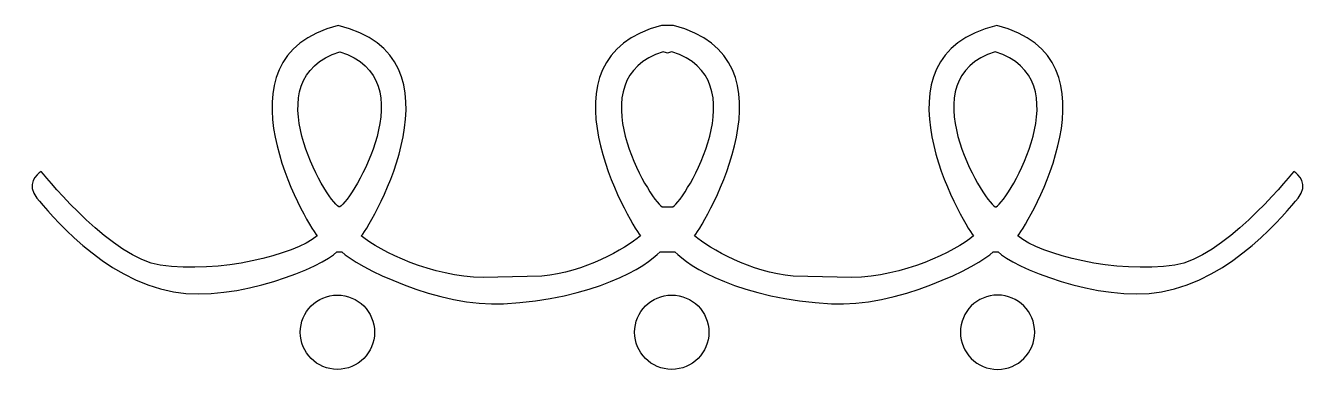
# Model space of a CAD drawing. Header units: centimetres. Extents: x -8.7 to 8.7, y -2.3 to 2.3.
import ezdxf

# ---------------------------------------------------------------- set-up
doc = ezdxf.new("R2010")
doc.units = ezdxf.units.CM
doc.header["$MEASUREMENT"] = 0
doc.layers.add('Camada 1', color=7, linetype='Continuous')

msp = doc.modelspace()

# ---------------------------------------------------------------- linework, layer by layer
at = {"layer": 'Camada 1'}
for points, knots in [([(4.44489, 2.32058), (6.17087, 1.89754), (4.88876, -0.32554), (4.72638, -0.51821), (4.72638, -0.51821), (5.04494, -0.78115), (6.04234, -1.02774), (6.8458, -0.91262), (6.8458, -0.91262), (7.48548, -0.82099), (8.32786, 0.2049), (8.45248, 0.3528), (8.45248, 0.3528), (8.50799, 0.31997), (8.66026, 0.17193), (8.50799, -0.00873), (8.50799, -0.00873), (8.35551, -0.18949), (7.62346, -1.10921), (6.66567, -1.27426), (6.66567, -1.27426), (5.80694, -1.42214), (4.64346, -0.92903), (4.46333, -0.73186), (4.46333, -0.73186), (4.46333, -0.73186), (4.39446, -0.73186), (4.39446, -0.73186), (4.39446, -0.73186), (4.21431, -0.92905), (3.05958, -1.4928), (2.21421, -1.43377), (2.21421, -1.43377), (2.21421, -1.43377), (2.21421, -1.43377), (2.21421, -1.43377), (2.21421, -1.43377), (0.99567, -1.37479), (0.27976, -0.92902), (0.09963, -0.73186), (0.09963, -0.73186), (0.09963, -0.73186), (-0.09956, -0.73186), (-0.09956, -0.73186), (-0.09956, -0.73186), (-0.27969, -0.92905), (-0.99568, -1.37482), (-2.21419, -1.43377), (-2.21419, -1.43377), (-2.21419, -1.43377), (-2.21419, -1.43377), (-2.21419, -1.43377), (-2.21419, -1.43377), (-3.05956, -1.4928), (-4.21431, -0.92902), (-4.39444, -0.73186), (-4.39444, -0.73186), (-4.39444, -0.73186), (-4.46331, -0.73186), (-4.46331, -0.73186), (-4.46331, -0.73186), (-4.64344, -0.92905), (-5.80692, -1.42216), (-6.66568, -1.27426), (-6.66568, -1.27426), (-7.62347, -1.10924), (-8.35549, -0.18952), (-8.50799, -0.00876), (-8.50799, -0.00876), (-8.66023, 0.1719), (-8.50799, 0.31993), (-8.45248, 0.35277), (-8.45248, 0.35277), (-8.32786, 0.20489), (-7.48548, -0.82103), (-6.8458, -0.91265), (-6.8458, -0.91265), (-6.04234, -1.02777), (-5.04494, -0.78118), (-4.72638, -0.51824), (-4.72638, -0.51824), (-4.88879, -0.32554), (-6.1709, 1.89754), (-4.44489, 2.32058), (-4.44489, 2.32058), (-2.68343, 1.91212), (-3.96808, -0.32472), (-4.13115, -0.51821), (-4.13115, -0.51821), (-3.87294, -0.73146), (-3.17521, -1.07243), (-2.48946, -1.07997), (-2.48946, -1.07997), (-2.48946, -1.07997), (-1.695, -1.06264), (-1.695, -1.06264), (-1.695, -1.06264), (-1.12189, -1.00845), (-0.58036, -0.69789), (-0.36272, -0.51821), (-0.36272, -0.51821), (-0.52507, -0.32554), (-1.80718, 1.89754), (-0.08125, 2.32058), (-0.08125, 2.32058), (-0.08125, 2.32058), (0.0812, 2.32058), (0.0812, 2.32058), (0.0812, 2.32058), (1.80718, 1.89754), (0.52507, -0.32554), (0.36269, -0.51821), (0.36269, -0.51821), (0.58036, -0.69789), (1.12189, -1.00843), (1.695, -1.06264), (1.695, -1.06264), (1.695, -1.06264), (2.48946, -1.07997), (2.48946, -1.07997), (2.48946, -1.07997), (3.17521, -1.07243), (3.87291, -0.73146), (4.13115, -0.51821), (4.13115, -0.51821), (3.96806, -0.32472), (2.68343, 1.91212), (4.44489, 2.32058)], [0, 0, 0, 0, 0.03030303, 0.03030303, 0.03030303, 0.03030303, 0.06060606, 0.06060606, 0.06060606, 0.06060606, 0.09090909, 0.09090909, 0.09090909, 0.09090909, 0.12121212, 0.12121212, 0.12121212, 0.12121212, 0.15151515, 0.15151515, 0.15151515, 0.15151515, 0.18181818, 0.18181818, 0.18181818, 0.18181818, 0.21212121, 0.21212121, 0.21212121, 0.21212121, 0.24242424, 0.24242424, 0.24242424, 0.24242424, 0.27272727, 0.27272727, 0.27272727, 0.27272727, 0.3030303, 0.3030303, 0.3030303, 0.3030303, 0.33333333, 0.33333333, 0.33333333, 0.33333333, 0.36363636, 0.36363636, 0.36363636, 0.36363636, 0.39393939, 0.39393939, 0.39393939, 0.39393939, 0.42424242, 0.42424242, 0.42424242, 0.42424242, 0.45454545, 0.45454545, 0.45454545, 0.45454545, 0.48484848, 0.48484848, 0.48484848, 0.48484848, 0.51515152, 0.51515152, 0.51515152, 0.51515152, 0.54545455, 0.54545455, 0.54545455, 0.54545455, 0.57575758, 0.57575758, 0.57575758, 0.57575758, 0.60606061, 0.60606061, 0.60606061, 0.60606061, 0.63636364, 0.63636364, 0.63636364, 0.63636364, 0.66666667, 0.66666667, 0.66666667, 0.66666667, 0.6969697, 0.6969697, 0.6969697, 0.6969697, 0.72727273, 0.72727273, 0.72727273, 0.72727273, 0.75757576, 0.75757576, 0.75757576, 0.75757576, 0.78787879, 0.78787879, 0.78787879, 0.78787879, 0.81818182, 0.81818182, 0.81818182, 0.81818182, 0.84848485, 0.84848485, 0.84848485, 0.84848485, 0.87878788, 0.87878788, 0.87878788, 0.87878788, 0.90909091, 0.90909091, 0.90909091, 0.90909091, 0.93939394, 0.93939394, 0.93939394, 0.93939394, 1, 1, 1, 1]), ([(-4.42116, 1.96675), (-5.58972, 1.60827), (-4.61235, -0.01839), (-4.43545, -0.12666), (-4.43545, -0.12666), (-4.43545, -0.12666), (-4.42209, -0.12666), (-4.42209, -0.12666), (-4.42209, -0.12666), (-4.24542, -0.01841), (-3.25631, 1.60679), (-4.42116, 1.96675), (-4.42116, 1.96675), (-4.42116, 1.96675), (-4.42116, 1.96675), (-4.42116, 1.96675)], [0, 0, 0, 0, 0.2, 0.2, 0.2, 0.2, 0.4, 0.4, 0.4, 0.4, 0.6, 0.6, 0.6, 0.6, 1, 1, 1, 1]), ([(-0.07181, -0.12663), (-0.2486, -0.01836), (-1.22603, 1.6083), (-0.05742, 1.96678), (-0.05742, 1.96678), (-0.05742, 1.96678), (-0.05742, 1.96678), (-0.05742, 1.96678), (-0.05742, 1.96678), (-0.03766, 1.96069), (-0.01855, 1.95421), (-0.00001, 1.94744), (-0.00001, 1.94744), (0.01854, 1.95424), (0.03767, 1.9607), (0.05746, 1.96678), (0.05746, 1.96678), (0.05746, 1.96678), (0.05746, 1.96678), (0.05746, 1.96678), (0.05746, 1.96678), (1.22602, 1.6083), (0.24867, -0.01836), (0.07175, -0.12663), (0.07175, -0.12663), (0.07175, -0.12663), (-0.07181, -0.12663), (-0.07181, -0.12663)], [0, 0, 0, 0, 0.125, 0.125, 0.125, 0.125, 0.25, 0.25, 0.25, 0.25, 0.375, 0.375, 0.375, 0.375, 0.5, 0.5, 0.5, 0.5, 0.625, 0.625, 0.625, 0.625, 0.75, 0.75, 0.75, 0.75, 1, 1, 1, 1]), ([(4.42116, 1.96675), (5.58969, 1.60827), (4.61235, -0.01839), (4.43545, -0.12666), (4.43545, -0.12666), (4.43545, -0.12666), (4.42206, -0.12666), (4.42206, -0.12666), (4.42206, -0.12666), (4.24542, -0.01841), (3.25631, 1.60679), (4.42116, 1.96675), (4.42116, 1.96675), (4.42116, 1.96675), (4.42116, 1.96675), (4.42116, 1.96675)], [0, 0, 0, 0, 0.2, 0.2, 0.2, 0.2, 0.4, 0.4, 0.4, 0.4, 0.6, 0.6, 0.6, 0.6, 1, 1, 1, 1]), ([(-3.95264, -1.81933), (-3.95264, -1.54247), (-4.17701, -1.31816), (-4.45387, -1.31816), (-4.45387, -1.31816), (-4.73076, -1.31816), (-4.9551, -1.54247), (-4.9551, -1.81933), (-4.9551, -1.81933), (-4.9551, -2.09622), (-4.73076, -2.32056), (-4.45387, -2.32056), (-4.45387, -2.32056), (-4.177, -2.32058), (-3.95264, -2.09621), (-3.95264, -1.81933)], [0, 0, 0, 0, 0.2, 0.2, 0.2, 0.2, 0.4, 0.4, 0.4, 0.4, 0.6, 0.6, 0.6, 0.6, 1, 1, 1, 1]), ([(0.55846, -1.81933), (0.55846, -1.54247), (0.33412, -1.31816), (0.05723, -1.31816), (0.05723, -1.31816), (-0.21963, -1.31816), (-0.444, -1.54247), (-0.444, -1.81933), (-0.444, -1.81933), (-0.444, -2.09622), (-0.21966, -2.32056), (0.05723, -2.32056), (0.05723, -2.32056), (0.33412, -2.32058), (0.55846, -2.09621), (0.55846, -1.81933)], [0, 0, 0, 0, 0.2, 0.2, 0.2, 0.2, 0.4, 0.4, 0.4, 0.4, 0.6, 0.6, 0.6, 0.6, 1, 1, 1, 1]), ([(3.95264, -1.81933), (3.95264, -1.54247), (4.17698, -1.31816), (4.45387, -1.31816), (4.45387, -1.31816), (4.73073, -1.31816), (4.9551, -1.54247), (4.9551, -1.81933), (4.9551, -1.81933), (4.9551, -2.09622), (4.73073, -2.32056), (4.45387, -2.32056), (4.45387, -2.32056), (4.177, -2.32058), (3.95264, -2.09621), (3.95264, -1.81933)], [0, 0, 0, 0, 0.2, 0.2, 0.2, 0.2, 0.4, 0.4, 0.4, 0.4, 0.6, 0.6, 0.6, 0.6, 1, 1, 1, 1])]:
    msp.add_open_spline(points, degree=3, knots=knots, dxfattribs=at)

doc.saveas('drawing.dxf')
